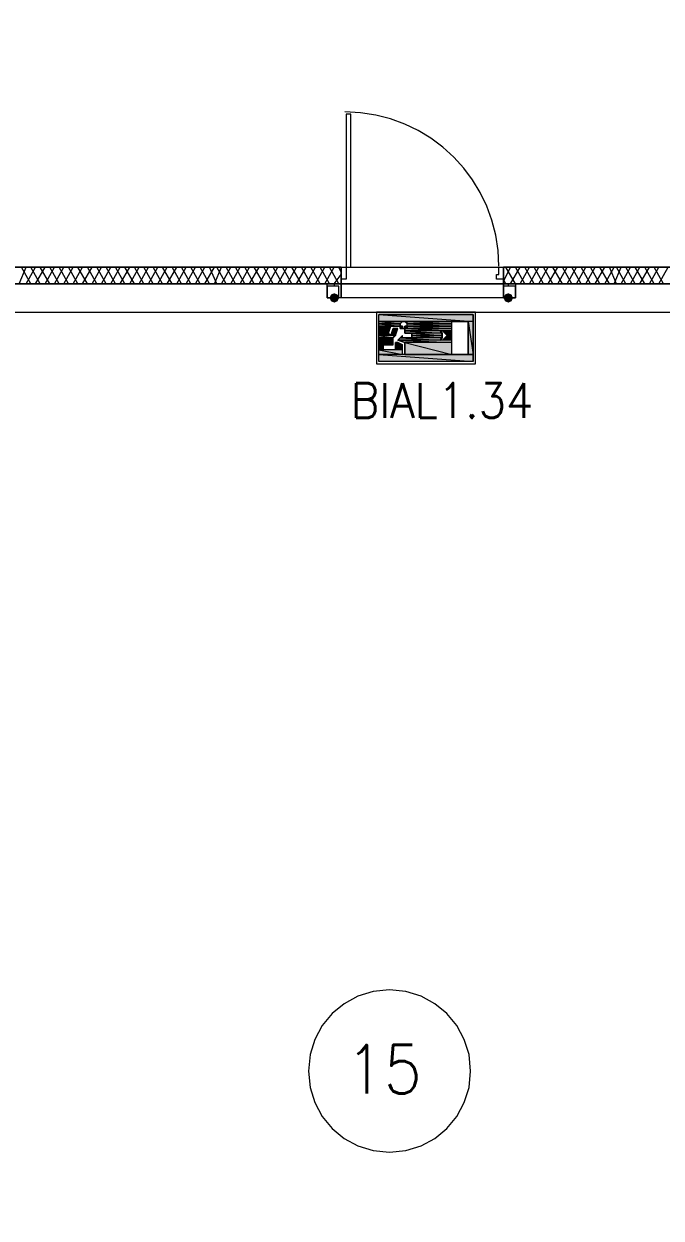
# Model space of a CAD drawing. Header units: millimetres. Extents: x 0 to 420, y 0 to 297.
# Drawn here: x 140.42 to 151.89, y 123.27 to 144.76 of the extents above; entities that cross this region are included whole.
import ezdxf

# ---------------------------------------------------------------- set-up
doc = ezdxf.new("R2010")
doc.units = ezdxf.units.MM
doc.styles.get("Standard").update_dxf_attribs({"font": 'STANDARD'})

msp = doc.modelspace()

# ---------------------------------------------------------------- hatches: boundary and pattern name
for color, points in [(7, [(146.092333, 139.827), (146.067462, 139.767204), (146.007667, 139.742333), (145.947871, 139.767204), (145.923, 139.827), (145.947871, 139.886796), (146.007667, 139.911667), (146.067462, 139.886796)]), (7, [(149.225, 139.827), (149.200129, 139.767204), (149.140333, 139.742333), (149.080538, 139.767204), (149.055667, 139.827), (149.080537, 139.886796), (149.140333, 139.911667), (149.200129, 139.886796)]), (82, [(147.193001, 139.361333), (147.193001, 139.318999)]), (82, [(147.277668, 139.276666), (147.235334, 139.276666)]), (82, [(147.320001, 139.318999), (147.277668, 139.318999)]), (82, [(147.277668, 139.276666), (147.320001, 139.276666)]), (82, [(147.108334, 139.022666), (147.150668, 139.022666)])]:
    msp.add_hatch(color=color).paths.add_polyline_path(points, flags=0)
h = msp.add_hatch(color=82)
h.paths.add_polyline_path([(148.505334, 139.530666), (146.812001, 139.530666), (148.505334, 139.403666)], flags=0)
h.paths.add_polyline_path([(146.812001, 139.530666), (148.505334, 139.403666), (146.812001, 139.403666)], flags=0)
h = msp.add_hatch(color=82)
h.paths.add_polyline_path([(146.812001, 139.403666), (148.124334, 139.403666)], flags=0)
h.paths.add_polyline_path([(148.124334, 139.403666), (146.812001, 139.403666)], flags=0)
h = msp.add_hatch(color=82)
h.paths.add_polyline_path([(147.235334, 139.403666), (146.812001, 139.403666)], flags=0)
h.paths.add_polyline_path([(146.812001, 139.403666), (147.235334, 139.403666)], flags=0)
h.paths.add_polyline_path([(147.235334, 139.403666), (146.812001, 139.403666)], flags=0)
h.paths.add_polyline_path([(147.235334, 139.403666), (146.812001, 139.403666), (147.277668, 139.403666)], flags=0)
h = msp.add_hatch(color=82)
h.paths.add_polyline_path([(147.235334, 139.403666), (146.812001, 139.403666), (147.193001, 139.361333)], flags=0)
h.paths.add_polyline_path([(146.812001, 139.403666), (147.193001, 139.361333), (146.812001, 139.361333)], flags=0)
h = msp.add_hatch(color=82)
h.paths.add_polyline_path([(146.812001, 139.361333), (147.193001, 139.361333)], flags=0)
h.paths.add_polyline_path([(147.193001, 139.361333), (146.812001, 139.361333)], flags=0)
h = msp.add_hatch(color=82)
h.paths.add_polyline_path([(146.812001, 139.361333), (147.193001, 139.361333)], flags=0)
h.paths.add_polyline_path([(147.193001, 139.361333), (146.812001, 139.361333)], flags=0)
h = msp.add_hatch(color=82)
h.paths.add_polyline_path([(147.193001, 139.361333), (146.812001, 139.361333), (147.193001, 139.318999)], flags=0)
h.paths.add_polyline_path([(146.812001, 139.361333), (147.193001, 139.318999), (146.812001, 139.318999)], flags=0)
h = msp.add_hatch(color=82)
h.paths.add_polyline_path([(146.812001, 139.318999), (147.193001, 139.318999)], flags=0)
h.paths.add_polyline_path([(147.193001, 139.318999), (146.812001, 139.318999)], flags=0)
h = msp.add_hatch(color=82)
h.paths.add_polyline_path([(147.023668, 139.318999), (146.812001, 139.318999), (146.981334, 139.191999)], flags=0)
h.paths.add_polyline_path([(146.812001, 139.318999), (146.981334, 139.191999), (146.812001, 139.191999)], flags=0)
h = msp.add_hatch(color=82)
h.paths.add_polyline_path([(147.150668, 139.276666), (147.066001, 139.276666), (147.108334, 139.149666)], flags=0)
h.paths.add_polyline_path([(147.066001, 139.276666), (147.108334, 139.149666), (147.023668, 139.149666)], flags=0)
h = msp.add_hatch(color=82)
h.paths.add_polyline_path([(147.193001, 139.318999), (147.235334, 139.318999)], flags=0)
h.paths.add_polyline_path([(147.235334, 139.318999), (147.193001, 139.318999)], flags=0)
h = msp.add_hatch(color=82)
h.paths.add_polyline_path([(147.235334, 139.276666), (147.193001, 139.318999)], flags=0)
h.paths.add_polyline_path([(147.235334, 139.276666), (147.193001, 139.318999), (147.235334, 139.318999)], flags=0)
h = msp.add_hatch(color=82)
h.paths.add_polyline_path([(147.235334, 139.276666), (147.193001, 139.318999)], flags=0)
h.paths.add_polyline_path([(147.193001, 139.318999), (147.235334, 139.276666), (147.193001, 139.276666)], flags=0)
h = msp.add_hatch(color=82)
h.paths.add_polyline_path([(147.193001, 139.276666), (147.235334, 139.276666)], flags=0)
h.paths.add_polyline_path([(147.235334, 139.276666), (147.193001, 139.276666)], flags=0)
h = msp.add_hatch(color=82)
h.paths.add_polyline_path([(147.193001, 139.276666), (147.235334, 139.276666)], flags=0)
h.paths.add_polyline_path([(147.235334, 139.276666), (147.193001, 139.276666)], flags=0)
h = msp.add_hatch(color=82)
h.paths.add_polyline_path([(147.193001, 139.276666), (147.235334, 139.276666)], flags=0)
h.paths.add_polyline_path([(147.235334, 139.276666), (147.193001, 139.276666)], flags=0)
h.paths.add_polyline_path([(147.235334, 139.276666), (147.193001, 139.276666), (148.124334, 139.276666)], flags=0)
h.paths.add_polyline_path([(147.193001, 139.276666), (148.124334, 139.276666)], flags=0)
h = msp.add_hatch(color=82)
h.paths.add_polyline_path([(147.277668, 139.403666), (148.124334, 139.403666)], flags=0)
h.paths.add_polyline_path([(148.124334, 139.403666), (147.277668, 139.403666)], flags=0)
h = msp.add_hatch(color=82)
h.paths.add_polyline_path([(147.277668, 139.403666), (148.124334, 139.403666)], flags=0)
h.paths.add_polyline_path([(148.124334, 139.403666), (147.277668, 139.403666)], flags=0)
h.paths.add_polyline_path([(148.124334, 139.403666), (147.277668, 139.403666)], flags=0)
h.paths.add_polyline_path([(147.277668, 139.403666), (148.124334, 139.403666)], flags=0)
h = msp.add_hatch(color=82)
h.paths.add_polyline_path([(147.320001, 139.318999), (147.277668, 139.318999), (147.320001, 139.276666)], flags=0)
h.paths.add_polyline_path([(147.277668, 139.318999), (147.320001, 139.276666), (147.277668, 139.276666)], flags=0)
h = msp.add_hatch(color=82)
h.paths.add_polyline_path([(147.277668, 139.276666), (147.320001, 139.276666)], flags=0)
h.paths.add_polyline_path([(147.320001, 139.276666), (147.277668, 139.276666)], flags=0)
h = msp.add_hatch(color=82)
h.paths.add_polyline_path([(148.124334, 139.276666), (147.320001, 139.276666)], flags=0)
h.paths.add_polyline_path([(147.320001, 139.276666), (148.124334, 139.276666), (147.277668, 139.276666)], flags=0)
h = msp.add_hatch(color=82)
h.paths.add_polyline_path([(147.277668, 139.276666), (148.124334, 139.276666)], flags=0)
h.paths.add_polyline_path([(148.124334, 139.276666), (147.277668, 139.276666)], flags=0)
h = msp.add_hatch(color=82)
h.paths.add_polyline_path([(147.277668, 139.276666), (148.124334, 139.276666)], flags=0)
h.paths.add_polyline_path([(148.124334, 139.276666), (147.277668, 139.276666)], flags=0)
h = msp.add_hatch(color=82)
h.paths.add_polyline_path([(148.124334, 139.276666), (147.277668, 139.276666), (148.124334, 139.234333)], flags=0)
h.paths.add_polyline_path([(147.277668, 139.276666), (148.124334, 139.234333), (147.277668, 139.234333)], flags=0)
h = msp.add_hatch(color=82)
h.paths.add_polyline_path([(147.912668, 139.234333), (147.277668, 139.234333), (147.955001, 139.191999)], flags=0)
h.paths.add_polyline_path([(147.277668, 139.234333), (147.955001, 139.191999), (147.277668, 139.191999)], flags=0)
h = msp.add_hatch(color=82)
h.paths.add_polyline_path([(148.124334, 139.403666), (147.320001, 139.403666), (148.124334, 139.361333)], flags=0)
h.paths.add_polyline_path([(147.320001, 139.403666), (148.124334, 139.361333), (147.320001, 139.361333)], flags=0)
h = msp.add_hatch(color=82)
h.paths.add_polyline_path([(147.320001, 139.361333), (148.124334, 139.361333)], flags=0)
h.paths.add_polyline_path([(148.124334, 139.361333), (147.320001, 139.361333)], flags=0)
h = msp.add_hatch(color=82)
h.paths.add_polyline_path([(147.320001, 139.361333), (148.124334, 139.361333)], flags=0)
h.paths.add_polyline_path([(148.124334, 139.361333), (147.320001, 139.361333)], flags=0)
h = msp.add_hatch(color=82)
h.paths.add_polyline_path([(147.320001, 139.361333), (148.124334, 139.361333)], flags=0)
h.paths.add_polyline_path([(148.124334, 139.361333), (147.320001, 139.361333)], flags=0)
h = msp.add_hatch(color=82)
h.paths.add_polyline_path([(148.124334, 139.361333), (147.320001, 139.361333), (148.124334, 139.318999)], flags=0)
h.paths.add_polyline_path([(147.320001, 139.361333), (148.124334, 139.318999), (147.320001, 139.318999)], flags=0)
h = msp.add_hatch(color=82)
h.paths.add_polyline_path([(147.320001, 139.318999), (148.124334, 139.318999)], flags=0)
h.paths.add_polyline_path([(148.124334, 139.318999), (147.320001, 139.318999)], flags=0)
h = msp.add_hatch(color=82)
h.paths.add_polyline_path([(147.320001, 139.318999), (148.124334, 139.318999)], flags=0)
h.paths.add_polyline_path([(148.124334, 139.318999), (147.320001, 139.318999)], flags=0)
h = msp.add_hatch(color=82)
h.paths.add_polyline_path([(147.320001, 139.318999), (148.124334, 139.318999)], flags=0)
h.paths.add_polyline_path([(148.124334, 139.318999), (147.320001, 139.318999)], flags=0)
h = msp.add_hatch(color=82)
h.paths.add_polyline_path([(147.320001, 139.318999), (148.124334, 139.318999)], flags=0)
h.paths.add_polyline_path([(148.124334, 139.318999), (147.320001, 139.318999)], flags=0)
h = msp.add_hatch(color=82)
h.paths.add_polyline_path([(147.320001, 139.318999), (148.124334, 139.318999)], flags=0)
h.paths.add_polyline_path([(148.124334, 139.318999), (147.320001, 139.318999)], flags=0)
h = msp.add_hatch(color=82)
h.paths.add_polyline_path([(148.124334, 139.318999), (147.320001, 139.318999), (148.124334, 139.276666)], flags=0)
h.paths.add_polyline_path([(147.320001, 139.318999), (148.124334, 139.276666), (147.320001, 139.276666)], flags=0)
h = msp.add_hatch(color=82)
h.paths.add_polyline_path([(147.320001, 139.276666), (148.124334, 139.276666)], flags=0)
h.paths.add_polyline_path([(148.124334, 139.276666), (147.320001, 139.276666)], flags=0)
h = msp.add_hatch(color=82)
h.paths.add_polyline_path([(148.124334, 139.234333), (147.955001, 139.234333), (148.124334, 139.149666)], flags=0)
h.paths.add_polyline_path([(147.955001, 139.234333), (148.124334, 139.149666), (148.039668, 139.149666)], flags=0)
h = msp.add_hatch(color=82)
h.paths.add_polyline_path([(148.505334, 139.403666), (148.420668, 139.403666), (148.505334, 138.810999)], flags=0)
h.paths.add_polyline_path([(148.420668, 139.403666), (148.505334, 138.810999), (148.420668, 138.810999)], flags=0)
h = msp.add_hatch(color=82)
h.paths.add_polyline_path([(146.981334, 139.191999), (146.812001, 139.191999), (147.023668, 139.149666)], flags=0)
h.paths.add_polyline_path([(146.812001, 139.191999), (147.023668, 139.149666), (146.812001, 139.149666)], flags=0)
h = msp.add_hatch(color=82)
h.paths.add_polyline_path([(147.108334, 139.149666), (146.812001, 139.149666), (147.066001, 139.107333)], flags=0)
h.paths.add_polyline_path([(146.812001, 139.149666), (147.066001, 139.107333), (146.812001, 139.107333)], flags=0)
h = msp.add_hatch(color=82)
h.paths.add_polyline_path([(147.066001, 139.107333), (146.812001, 139.107333), (147.066001, 138.980333)], flags=0)
h.paths.add_polyline_path([(146.812001, 139.107333), (147.066001, 138.980333), (146.812001, 138.980333)], flags=0)
h = msp.add_hatch(color=82)
h.paths.add_polyline_path([(147.150668, 139.022666), (147.108334, 139.022666), (147.235334, 138.980333)], flags=0)
h.paths.add_polyline_path([(147.108334, 139.022666), (147.235334, 138.980333), (147.108334, 138.980333)], flags=0)
h = msp.add_hatch(color=82)
h.paths.add_polyline_path([(147.955001, 139.107333), (147.193001, 139.107333), (147.912668, 139.064999)], flags=0)
h.paths.add_polyline_path([(147.193001, 139.107333), (147.912668, 139.064999), (147.150668, 139.064999)], flags=0)
h = msp.add_hatch(color=82)
h.paths.add_polyline_path([(148.124334, 139.064999), (147.150668, 139.064999), (148.124334, 139.022666)], flags=0)
h.paths.add_polyline_path([(147.150668, 139.064999), (148.124334, 139.022666), (147.277668, 139.022666)], flags=0)
h = msp.add_hatch(color=82)
h.paths.add_polyline_path([(148.124334, 139.022666), (147.277668, 139.022666), (148.124334, 138.810999)], flags=0)
h.paths.add_polyline_path([(147.277668, 139.022666), (148.124334, 138.810999), (147.277668, 138.810999)], flags=0)
h = msp.add_hatch(color=82)
h.paths.add_polyline_path([(147.955001, 139.191999), (147.404668, 139.191999), (147.955001, 139.149666)], flags=0)
h.paths.add_polyline_path([(147.404668, 139.191999), (147.955001, 139.149666), (147.404668, 139.149666)], flags=0)
h = msp.add_hatch(color=82)
h.paths.add_polyline_path([(147.404668, 139.149666), (147.447001, 139.149666)], flags=0)
h.paths.add_polyline_path([(147.447001, 139.149666), (147.404668, 139.149666)], flags=0)
h = msp.add_hatch(color=82)
h.paths.add_polyline_path([(147.955001, 139.149666), (147.404668, 139.149666), (147.955001, 139.107333)], flags=0)
h.paths.add_polyline_path([(147.404668, 139.149666), (147.955001, 139.107333), (147.404668, 139.107333)], flags=0)
h = msp.add_hatch(color=82)
h.paths.add_polyline_path([(148.124334, 139.149666), (148.039668, 139.149666), (148.124334, 139.064999)], flags=0)
h.paths.add_polyline_path([(148.039668, 139.149666), (148.124334, 139.064999), (147.955001, 139.064999)], flags=0)
h = msp.add_hatch(color=82)
h.paths.add_polyline_path([(146.896668, 138.980333), (146.812001, 138.980333), (146.896668, 138.895666)], flags=0)
h.paths.add_polyline_path([(146.812001, 138.980333), (146.896668, 138.895666), (146.812001, 138.895666)], flags=0)
h = msp.add_hatch(color=82)
h.paths.add_polyline_path([(147.235334, 138.895666), (146.812001, 138.895666), (147.235334, 138.810999)], flags=0)
h.paths.add_polyline_path([(146.812001, 138.895666), (147.235334, 138.810999), (146.812001, 138.810999)], flags=0)
h = msp.add_hatch(color=82)
h.paths.add_polyline_path([(148.505334, 138.810999), (146.812001, 138.810999), (148.505334, 138.683999)], flags=0)
h.paths.add_polyline_path([(146.812001, 138.810999), (148.505334, 138.683999), (146.812001, 138.683999)], flags=0)
h = msp.add_hatch(color=82)
h.paths.add_polyline_path([(147.235334, 138.980333), (147.108334, 138.980333), (147.235334, 138.895666)], flags=0)
h.paths.add_polyline_path([(147.108334, 138.980333), (147.235334, 138.895666), (147.108334, 138.895666)], flags=0)
h = msp.add_hatch(color=82)
h.paths.add_polyline_path([(147.277668, 138.810999), (148.505334, 138.810999)], flags=0)
h.paths.add_polyline_path([(148.505334, 138.810999), (147.277668, 138.810999)], flags=0)

# ---------------------------------------------------------------- linework, layer by layer
at = {"color": 5, "lineweight": 0}
msp.add_lwpolyline([(124.290668, 139.572999), (235.669667, 139.572999), (242.146667, 139.572999), (242.146667, 143.086666), (261.831667, 143.086666), (261.831667, 139.572999), (374.607667, 139.572999), (379.857, 139.572999), (379.857, 188.467999), (268.224001, 188.467999), (261.958667, 188.467999), (261.958667, 184.869666)], dxfattribs=at)
at = {"color": 8, "lineweight": 0}
msp.add_lwpolyline([(122.131667, 187.452), (122.131667, 140.377333), (243.586, 140.377333), (243.586, 187.452)], close=True, dxfattribs=at)
at = {"color": 7, "lineweight": 0}
for points in [[(148.971, 140.3985), (148.956684, 140.682009), (148.914666, 140.957327), (148.84634, 141.223061), (148.753099, 141.477818), (148.636337, 141.720204), (148.497448, 141.948824), (148.337824, 142.162286), (148.158861, 142.359195), (147.961952, 142.538158), (147.748491, 142.697781), (147.51987, 142.83667), (147.277485, 142.953432), (147.022728, 143.046674), (146.756994, 143.115), (146.481675, 143.157018), (146.198167, 143.171333)], [(146.134667, 140.377333), (131.656667, 140.377333)], [(140.335, 140.081), (140.462, 140.377333)], [(140.546667, 140.081), (140.377333, 140.377333)], [(140.462, 140.081), (140.631333, 140.377333)], [(140.716, 140.081), (140.546667, 140.377333)], [(140.631333, 140.081), (140.800667, 140.377333)], [(140.885333, 140.081), (140.716, 140.377333)], [(140.800667, 140.081), (140.97, 140.377333)], [(141.054667, 140.081), (140.885333, 140.377333)], [(140.97, 140.081), (141.139333, 140.377333)], [(141.224, 140.081), (141.054667, 140.377333)], [(141.139333, 140.081), (141.308667, 140.377333)], [(141.393333, 140.081), (141.224, 140.377333)], [(141.308667, 140.081), (141.478, 140.377333)], [(141.562667, 140.081), (141.393333, 140.377333)], [(141.478, 140.081), (141.647333, 140.377333)], [(141.732, 140.081), (141.562667, 140.377333)], [(141.647333, 140.081), (141.816667, 140.377333)], [(141.901333, 140.081), (141.732, 140.377333)], [(141.816667, 140.081), (141.986, 140.377333)], [(142.070667, 140.081), (141.901333, 140.377333)], [(141.986, 140.081), (142.155333, 140.377333)], [(142.24, 140.081), (142.070667, 140.377333)], [(142.155333, 140.081), (142.324667, 140.377333)], [(142.409333, 140.081), (142.24, 140.377333)], [(142.324667, 140.081), (142.494, 140.377333)], [(142.578667, 140.081), (142.409333, 140.377333)], [(142.494, 140.081), (142.663333, 140.377333)], [(142.748, 140.081), (142.578667, 140.377333)], [(142.663333, 140.081), (142.832667, 140.377333)], [(142.917333, 140.081), (142.748, 140.377333)], [(142.832667, 140.081), (143.002, 140.377333)], [(143.086667, 140.081), (142.917333, 140.377333)], [(143.002, 140.081), (143.171333, 140.377333)], [(143.256, 140.081), (143.086667, 140.377333)], [(143.171333, 140.081), (143.340667, 140.377333)], [(143.425333, 140.081), (143.256, 140.377333)], [(143.340667, 140.081), (143.51, 140.377333)], [(143.594667, 140.081), (143.425333, 140.377333)], [(143.51, 140.081), (143.679333, 140.377333)], [(143.764, 140.081), (143.594667, 140.377333)], [(143.679333, 140.081), (143.848667, 140.377333)], [(143.891, 140.081), (143.764, 140.377333)], [(143.848667, 140.081), (143.975667, 140.377333)], [(144.060333, 140.081), (143.891, 140.377333)], [(143.975667, 140.081), (144.145, 140.377333)], [(144.229667, 140.081), (144.060333, 140.377333)], [(144.145, 140.081), (144.314333, 140.377333)], [(144.399, 140.081), (144.229667, 140.377333)], [(144.314333, 140.081), (144.483667, 140.377333)], [(144.568333, 140.081), (144.399, 140.377333)], [(144.483667, 140.081), (144.653, 140.377333)], [(144.737667, 140.081), (144.568333, 140.377333)], [(144.653, 140.081), (144.822333, 140.377333)], [(144.907, 140.081), (144.737667, 140.377333)], [(144.822333, 140.081), (144.991667, 140.377333)], [(145.076333, 140.081), (144.907, 140.377333)], [(144.991667, 140.081), (145.161, 140.377333)], [(145.245667, 140.081), (145.076333, 140.377333)], [(145.161, 140.081), (145.330333, 140.377333)], [(145.415, 140.081), (145.245667, 140.377333)], [(145.330333, 140.081), (145.499667, 140.377333)], [(145.584333, 140.081), (145.415, 140.377333)], [(145.499667, 140.081), (145.669, 140.377333)], [(145.753667, 140.081), (145.584333, 140.377333)], [(145.669, 140.081), (145.838333, 140.377333)], [(145.923, 140.081), (145.753667, 140.377333)], [(145.838333, 140.081), (146.007667, 140.377333)], [(146.092333, 140.081), (145.923, 140.377333)], [(146.134667, 140.292667), (146.092333, 140.377333)], [(146.134667, 140.377333), (146.134667, 140.165667), (146.134667, 140.081)], [(146.134667, 140.081), (146.134667, 140.165667), (146.134667, 140.377333), (146.134667, 140.165667)], [(149.055667, 140.123333), (149.182667, 140.377333)], [(149.055667, 140.377333), (149.055667, 140.165667), (149.055667, 140.081)], [(149.055667, 140.081), (149.055667, 140.165667), (149.055667, 140.377333), (149.055667, 140.165667)], [(163.491333, 140.377333), (149.055667, 140.377333)], [(149.267333, 140.081), (149.098, 140.377333)], [(149.182667, 140.081), (149.352, 140.377333)], [(149.436667, 140.081), (149.267333, 140.377333)], [(149.352, 140.081), (149.521333, 140.377333)], [(149.606, 140.081), (149.436667, 140.377333)], [(149.521333, 140.081), (149.690667, 140.377333)], [(149.775333, 140.081), (149.606, 140.377333)], [(149.690667, 140.081), (149.86, 140.377333)], [(149.944667, 140.081), (149.775333, 140.377333)], [(149.86, 140.081), (150.029333, 140.377333)], [(150.114, 140.081), (149.944667, 140.377333)], [(150.029333, 140.081), (150.198667, 140.377333)], [(150.283333, 140.081), (150.114, 140.377333)], [(150.198667, 140.081), (150.368, 140.377333)], [(150.452667, 140.081), (150.283333, 140.377333)], [(150.368, 140.081), (150.537333, 140.377333)], [(150.622, 140.081), (150.452667, 140.377333)], [(150.537333, 140.081), (150.706667, 140.377333)], [(150.791333, 140.081), (150.622, 140.377333)], [(150.706667, 140.081), (150.876, 140.377333)], [(150.960667, 140.081), (150.791333, 140.377333)], [(150.876, 140.081), (151.045333, 140.377333)], [(151.087667, 140.081), (150.960667, 140.377333)], [(151.045333, 140.081), (151.172333, 140.377333)], [(151.257, 140.081), (151.087667, 140.377333)], [(151.172333, 140.081), (151.341667, 140.377333)], [(151.426333, 140.081), (151.257, 140.377333)], [(151.341667, 140.081), (151.511, 140.377333)], [(151.595667, 140.081), (151.426333, 140.377333)], [(151.511, 140.081), (151.680333, 140.377333)], [(151.765, 140.081), (151.595667, 140.377333)], [(151.680333, 140.081), (151.849667, 140.377333)], [(151.934333, 140.081), (151.765, 140.377333)], [(151.849667, 140.081), (152.019, 140.377333)], [(139.022667, 140.081), (146.134667, 140.081)], [(146.007667, 140.081), (146.134667, 140.250333)], [(146.007667, 140.081), (146.007667, 140.038667)], [(146.134667, 139.954), (146.134667, 140.081), (147.574, 140.081)], [(147.574, 140.081), (149.055667, 140.081), (149.055667, 139.954)], [(149.098, 140.081), (149.055667, 140.165667)], [(149.055667, 140.081), (156.125333, 140.081)], [(149.140333, 140.081), (149.140333, 140.038667)], [(147.574, 139.827), (146.134667, 139.827), (146.134667, 139.954)], [(149.055667, 139.954), (149.055667, 139.827), (147.574, 139.827)], [(148.463, 125.9205), (148.433328, 126.214844), (148.348228, 126.488996), (148.213572, 126.737083), (148.035232, 126.953232), (147.819083, 127.131572), (147.570996, 127.266228), (147.296844, 127.351328), (147.0025, 127.381), (146.708156, 127.351328), (146.434004, 127.266228), (146.185917, 127.131572), (145.969768, 126.953232), (145.791428, 126.737083), (145.656772, 126.488996), (145.571672, 126.214844), (145.542, 125.9205)], [(145.542, 125.9205), (145.571672, 125.626156), (145.656772, 125.352004), (145.791428, 125.103917), (145.969768, 124.887768), (146.185917, 124.709428), (146.434004, 124.574772), (146.708156, 124.489672), (147.0025, 124.46), (147.296844, 124.489672), (147.570996, 124.574772), (147.819083, 124.709428), (148.035232, 124.887768), (148.213572, 125.103917), (148.348228, 125.352004), (148.433328, 125.626156), (148.463, 125.9205)]]:
    msp.add_lwpolyline(points, dxfattribs=at)
for points in [[(146.219333, 143.129), (146.219333, 140.377333), (146.304, 140.377333), (146.304, 143.129)], [(146.134667, 140.165667), (146.134667, 140.377333), (146.219333, 140.377333), (146.219333, 140.250333), (146.219333, 140.165667)], [(148.928667, 140.165667), (148.928667, 140.250333), (148.971, 140.250333), (148.971, 140.377333), (149.055667, 140.377333), (149.055667, 140.165667)], [(145.880667, 140.081), (146.134667, 140.081), (146.134667, 139.827), (145.880667, 139.827)], [(149.055667, 140.081), (149.267333, 140.081), (149.267333, 139.827), (149.055667, 139.827)], [(145.880667, 140.038667), (145.880667, 139.827), (146.092333, 139.827), (146.092333, 140.038667)], [(149.055667, 140.038667), (149.055667, 139.827), (149.267333, 139.827), (149.267333, 140.038667)]]:
    msp.add_lwpolyline(points, close=True, dxfattribs=at)
at = {"color": 43, "lineweight": 0}
msp.add_lwpolyline([(139.022667, 140.081), (139.022667, 105.579333), (156.125333, 105.579333), (156.125333, 140.081)], close=True, dxfattribs=at)
at = {"color": 92, "lineweight": 0}
msp.add_lwpolyline([(148.547668, 139.572999), (146.769668, 139.572999), (146.769668, 138.641666), (148.547668, 138.641666)], close=True, dxfattribs=at)
at = {"color": 82, "lineweight": 0}
for points in [[(148.505334, 139.530666), (146.812001, 139.530666), (148.505334, 139.403666)], [(146.812001, 139.530666), (148.505334, 139.403666), (146.812001, 139.403666)], [(146.812001, 139.530666), (148.505334, 139.530666), (148.505334, 138.683999), (146.812001, 138.683999)], [(146.812001, 139.403666), (148.124334, 139.403666)], [(148.124334, 139.403666), (146.812001, 139.403666)], [(147.235334, 139.403666), (146.812001, 139.403666)], [(146.812001, 139.403666), (147.235334, 139.403666)], [(147.235334, 139.403666), (146.812001, 139.403666)], [(147.235334, 139.403666), (146.812001, 139.403666), (147.277668, 139.403666)], [(146.812001, 139.403666), (147.235334, 139.403666)], [(147.235334, 139.403666), (146.812001, 139.403666)], [(147.235334, 139.403666), (146.812001, 139.403666)], [(146.812001, 139.403666), (147.235334, 139.403666)], [(147.235334, 139.403666), (146.812001, 139.403666)], [(147.235334, 139.403666), (146.812001, 139.403666)], [(146.812001, 139.403666), (147.235334, 139.403666)], [(147.235334, 139.403666), (146.812001, 139.403666)], [(147.235334, 139.403666), (146.812001, 139.403666), (147.193001, 139.361333)], [(146.812001, 139.403666), (147.193001, 139.361333), (146.812001, 139.361333)], [(146.812001, 139.361333), (147.193001, 139.361333)], [(147.193001, 139.361333), (146.812001, 139.361333)], [(146.812001, 139.361333), (147.193001, 139.361333)], [(147.193001, 139.361333), (146.812001, 139.361333)], [(147.193001, 139.361333), (146.812001, 139.361333)], [(146.812001, 139.361333), (147.193001, 139.361333)], [(147.193001, 139.361333), (146.812001, 139.361333)], [(147.193001, 139.361333), (146.812001, 139.361333)], [(146.812001, 139.361333), (147.193001, 139.361333)], [(147.193001, 139.361333), (146.812001, 139.361333)], [(147.193001, 139.361333), (146.812001, 139.361333), (147.193001, 139.318999)], [(146.812001, 139.361333), (147.193001, 139.318999), (146.812001, 139.318999)], [(146.812001, 139.318999), (147.193001, 139.318999)], [(147.193001, 139.318999), (146.812001, 139.318999)], [(147.023668, 139.318999), (146.812001, 139.318999), (146.981334, 139.191999)], [(146.812001, 139.318999), (146.981334, 139.191999), (146.812001, 139.191999)], [(146.896668, 138.980333), (147.066001, 138.980333), (147.066001, 139.107333), (147.150668, 139.276666), (147.066001, 139.276666), (147.023668, 139.149666), (146.981334, 139.191999), (147.023668, 139.318999), (147.193001, 139.318999), (147.193001, 139.276666), (147.235334, 139.276666), (147.277668, 139.276666), (147.277668, 139.191999), (147.404668, 139.191999), (147.404668, 139.107333), (147.235334, 139.107333), (147.235334, 139.149666), (147.150668, 139.064999), (147.277668, 139.022666), (147.277668, 138.810999), (147.235334, 138.810999), (147.235334, 138.980333), (147.108334, 139.022666), (147.108334, 138.895666), (146.896668, 138.895666)], [(147.066001, 139.276666), (147.108334, 139.149666), (147.023668, 139.149666)], [(147.150668, 139.276666), (147.066001, 139.276666), (147.108334, 139.149666)], [(147.193001, 139.361333), (147.193001, 139.318999)], [(147.193001, 139.318999), (147.193001, 139.361333)], [(147.193001, 139.318999), (147.235334, 139.318999)], [(147.235334, 139.318999), (147.193001, 139.318999)], [(147.235334, 139.276666), (147.193001, 139.318999)], [(147.235334, 139.276666), (147.193001, 139.318999), (147.235334, 139.318999)], [(147.235334, 139.276666), (147.193001, 139.318999)], [(147.193001, 139.318999), (147.235334, 139.276666), (147.193001, 139.276666)], [(147.193001, 139.276666), (147.235334, 139.276666)], [(147.235334, 139.276666), (147.193001, 139.276666)], [(147.193001, 139.276666), (147.235334, 139.276666)], [(147.235334, 139.276666), (147.193001, 139.276666)], [(147.193001, 139.276666), (147.235334, 139.276666)], [(147.235334, 139.276666), (147.193001, 139.276666)], [(147.193001, 139.276666), (147.235334, 139.276666)], [(147.235334, 139.276666), (147.193001, 139.276666)], [(147.235334, 139.276666), (147.193001, 139.276666), (148.124334, 139.276666)], [(147.193001, 139.276666), (148.124334, 139.276666)], [(147.277668, 139.276666), (147.235334, 139.276666)], [(147.277668, 139.276666), (147.235334, 139.276666)], [(147.277668, 139.403666), (148.124334, 139.403666)], [(148.124334, 139.403666), (147.277668, 139.403666)], [(147.277668, 139.403666), (148.124334, 139.403666)], [(148.124334, 139.403666), (147.277668, 139.403666)], [(148.124334, 139.403666), (147.277668, 139.403666)], [(147.277668, 139.403666), (148.124334, 139.403666)], [(147.320001, 139.403666), (147.277668, 139.403666), (147.320001, 139.361333)], [(147.277668, 139.403666), (147.320001, 139.361333)], [(147.320001, 139.403666), (147.277668, 139.403666)], [(147.320001, 139.403666), (147.277668, 139.403666)], [(147.320001, 139.318999), (147.277668, 139.318999)], [(147.320001, 139.318999), (147.277668, 139.318999), (147.320001, 139.276666)], [(147.277668, 139.318999), (147.320001, 139.276666), (147.277668, 139.276666)], [(147.277668, 139.276666), (147.320001, 139.276666)], [(147.277668, 139.276666), (147.320001, 139.276666)], [(147.320001, 139.276666), (147.277668, 139.276666)], [(147.320001, 139.276666), (148.124334, 139.276666), (147.277668, 139.276666)], [(147.277668, 139.276666), (148.124334, 139.276666)], [(148.124334, 139.276666), (147.277668, 139.276666)], [(147.277668, 139.276666), (148.124334, 139.276666)], [(148.124334, 139.276666), (147.277668, 139.276666)], [(148.124334, 139.276666), (147.277668, 139.276666), (148.124334, 139.234333)], [(147.277668, 139.276666), (148.124334, 139.234333), (147.277668, 139.234333)], [(147.912668, 139.234333), (147.277668, 139.234333), (147.955001, 139.191999)], [(147.277668, 139.234333), (147.955001, 139.191999), (147.277668, 139.191999)], [(148.124334, 139.403666), (147.320001, 139.403666), (148.124334, 139.361333)], [(147.320001, 139.403666), (148.124334, 139.361333), (147.320001, 139.361333)], [(147.320001, 139.361333), (148.124334, 139.361333)], [(148.124334, 139.361333), (147.320001, 139.361333)], [(147.320001, 139.361333), (148.124334, 139.361333)], [(148.124334, 139.361333), (147.320001, 139.361333)], [(147.320001, 139.361333), (148.124334, 139.361333)], [(148.124334, 139.361333), (147.320001, 139.361333)], [(148.124334, 139.361333), (147.320001, 139.361333), (148.124334, 139.318999)], [(147.320001, 139.361333), (148.124334, 139.318999), (147.320001, 139.318999)], [(147.320001, 139.318999), (148.124334, 139.318999)], [(148.124334, 139.318999), (147.320001, 139.318999)], [(147.320001, 139.318999), (148.124334, 139.318999)], [(148.124334, 139.318999), (147.320001, 139.318999)], [(147.320001, 139.318999), (148.124334, 139.318999)], [(148.124334, 139.318999), (147.320001, 139.318999)], [(147.320001, 139.318999), (148.124334, 139.318999)], [(148.124334, 139.318999), (147.320001, 139.318999)], [(147.320001, 139.318999), (148.124334, 139.318999)], [(148.124334, 139.318999), (147.320001, 139.318999)], [(148.124334, 139.318999), (147.320001, 139.318999), (148.124334, 139.276666)], [(147.320001, 139.318999), (148.124334, 139.276666), (147.320001, 139.276666)], [(147.320001, 139.276666), (147.320001, 139.318999)], [(147.320001, 139.276666), (148.124334, 139.276666)], [(148.124334, 139.276666), (147.320001, 139.276666)], [(148.124334, 139.276666), (147.320001, 139.276666)], [(147.955001, 139.149666), (147.912668, 139.234333), (147.955001, 139.234333), (148.039668, 139.149666), (147.955001, 139.064999), (147.912668, 139.064999), (147.955001, 139.149666), (147.447001, 139.149666)], [(148.124334, 139.234333), (147.955001, 139.234333), (148.124334, 139.149666)], [(147.955001, 139.234333), (148.124334, 139.149666), (148.039668, 139.149666)], [(148.124334, 139.403666), (148.420668, 139.403666), (148.420668, 138.810999), (148.124334, 138.810999)], [(148.505334, 139.403666), (148.420668, 139.403666), (148.505334, 138.810999)], [(148.420668, 139.403666), (148.505334, 138.810999), (148.420668, 138.810999)], [(146.981334, 139.191999), (146.812001, 139.191999), (147.023668, 139.149666)], [(146.812001, 139.191999), (147.023668, 139.149666), (146.812001, 139.149666)], [(147.108334, 139.149666), (146.812001, 139.149666), (147.066001, 139.107333)], [(146.812001, 139.149666), (147.066001, 139.107333), (146.812001, 139.107333)], [(147.066001, 139.107333), (146.812001, 139.107333), (147.066001, 138.980333)], [(146.812001, 139.107333), (147.066001, 138.980333), (146.812001, 138.980333)], [(147.108334, 139.022666), (147.150668, 139.022666)], [(147.150668, 139.022666), (147.108334, 139.022666), (147.235334, 138.980333)], [(147.108334, 139.022666), (147.235334, 138.980333), (147.108334, 138.980333)], [(147.193001, 139.107333), (147.912668, 139.064999), (147.150668, 139.064999)], [(148.124334, 139.064999), (147.150668, 139.064999), (148.124334, 139.022666)], [(147.150668, 139.064999), (148.124334, 139.022666), (147.277668, 139.022666)], [(147.955001, 139.107333), (147.193001, 139.107333), (147.912668, 139.064999)], [(148.124334, 139.022666), (147.277668, 139.022666), (148.124334, 138.810999)], [(147.277668, 139.022666), (148.124334, 138.810999), (147.277668, 138.810999)], [(147.955001, 139.191999), (147.404668, 139.191999), (147.955001, 139.149666)], [(147.404668, 139.191999), (147.955001, 139.149666), (147.404668, 139.149666)], [(147.404668, 139.149666), (147.447001, 139.149666)], [(147.447001, 139.149666), (147.404668, 139.149666)], [(147.955001, 139.149666), (147.404668, 139.149666), (147.955001, 139.107333)], [(147.404668, 139.149666), (147.955001, 139.107333), (147.404668, 139.107333)], [(148.039668, 139.149666), (148.124334, 139.064999), (147.955001, 139.064999)], [(148.124334, 139.149666), (148.039668, 139.149666), (148.124334, 139.064999)], [(146.896668, 138.980333), (146.812001, 138.980333), (146.896668, 138.895666)], [(146.812001, 138.980333), (146.896668, 138.895666), (146.812001, 138.895666)], [(147.235334, 138.895666), (146.812001, 138.895666), (147.235334, 138.810999)], [(146.812001, 138.895666), (147.235334, 138.810999), (146.812001, 138.810999)], [(148.505334, 138.810999), (146.812001, 138.810999), (148.505334, 138.683999)], [(146.812001, 138.810999), (148.505334, 138.683999), (146.812001, 138.683999)], [(147.235334, 138.980333), (147.108334, 138.980333), (147.235334, 138.895666)], [(147.108334, 138.980333), (147.235334, 138.895666), (147.108334, 138.895666)], [(147.277668, 138.810999), (148.505334, 138.810999)], [(148.505334, 138.810999), (147.277668, 138.810999)]]:
    msp.add_lwpolyline(points, close=True, dxfattribs=at)

# ---------------------------------------------------------------- texts
at = {"color": 92, "insert": (146.304007, 138.295826), "char_height": 0.627829, "width": 3.27866256, "attachment_point": 1}
msp.add_mtext('BIAL1.34', dxfattribs=at)
at = {"color": 7, "insert": (146.219326, 126.390366), "char_height": 0.872032, "width": 0.872032, "attachment_point": 1}
msp.add_mtext('15', dxfattribs=at)

doc.saveas('drawing.dxf')
